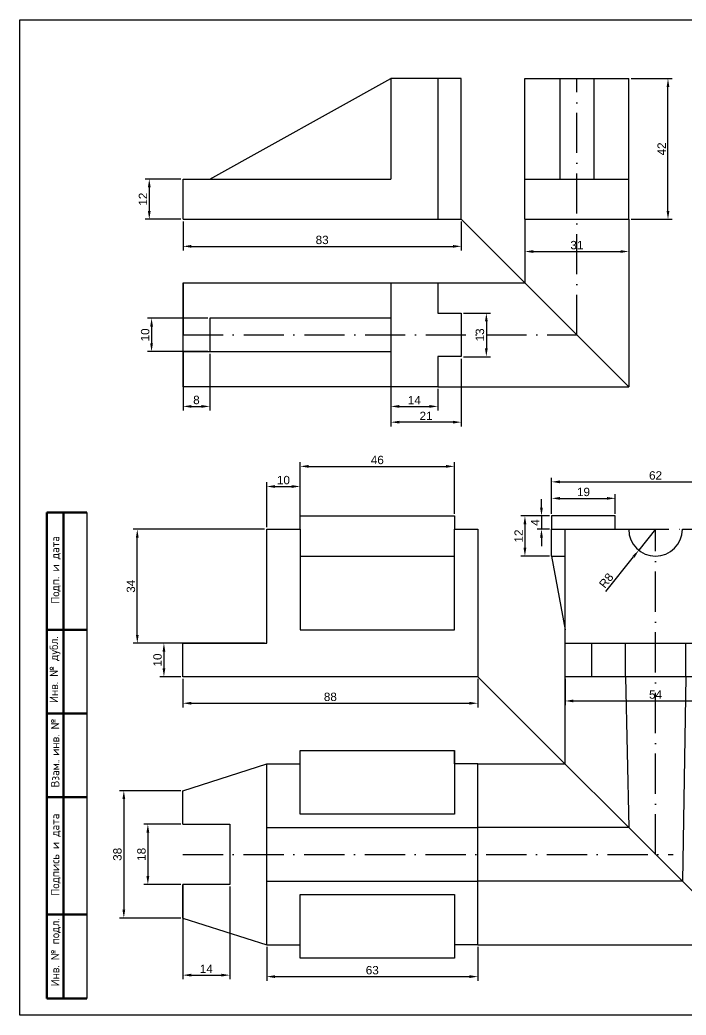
# Model space of a CAD drawing. Header units: millimetres. Extents: x 1330 to 1750, y 1263 to 1560.
# Drawn here: x 1330.2 to 1528.9, y 1263.3 to 1560.3 of the extents above; entities that cross this region are included whole.
import ezdxf
from ezdxf.enums import TextEntityAlignment as Align

# ---------------------------------------------------------------- set-up
doc = ezdxf.new("R2010")
doc.units = ezdxf.units.MM
doc.linetypes.add('ACAD_ISO10W100', pattern=[18, 12, -3, 0, -3])
for name, color, linetype in [('45', 230, 'Continuous'), ('ось', 50, 'Continuous'), ('проекционные', 80, 'Continuous'), ('размеры', 140, 'Continuous')]:
    doc.layers.add(name, color=color, linetype=linetype)
doc.layers.add('контур', color=7, linetype='Continuous', lineweight=30)
doc.styles.add('GOST-2.304_Type-B', font='GOST Common.ttf')
doc.styles.get("Standard").update_dxf_attribs({"font": 'arial.ttf'})
doc.dimstyles.new('ISO-25', dxfattribs={"dimtxt": 2.5, "dimasz": 2.5, "dimexe": 1.25, "dimexo": 0.625, "dimtad": 1, "dimtxsty": 'Standard', "dimcen": 2.5, "dimadec": 0, "dimazin": 0, "dimtfac": 1, "dimtmove": 0, "dimatfit": 3, "dimfxl": 1, "dimarcsym": 0})

# ---------------------------------------------------------------- blocks, each defined once
blk = doc.blocks.new('ACAD_SPDS_TB_18')
at = {"linetype": 'Continuous', "lineweight": 60}
for p, q in [((-12, 145), (0, 145)), ((-12, 145), (-12, 0)), ((-7, 145), (-7, 0)), ((-12, 110), (0, 110)), ((-12, 85), (0, 85)), ((-12, 60), (0, 60)), ((-12, 25), (0, 25)), ((-12, 0), (0, 0))]:
    blk.add_line(p, q, dxfattribs=at)
at = {"linetype": 'Continuous', "lineweight": 30}
blk.add_line((0, 145), (0, 0), dxfattribs=at)
at = {"style": 'GOST-2.304_Type-B'}
for s, p in [('Подп. и дата', (-8.25, 117.77)), ('Инв. № дубл.', (-8.62, 88.14)), ('Взам. инв. №', (-8.25, 62.96)), ('. ', (-8.25, 70.58)), ('Подпись и дата', (-8.25, 30.64)), ('Инв. № подл.', (-8.25, 3.57))]:
    blk.add_text(s, height=2.5, rotation=90, dxfattribs=at).set_placement(p)
for tag, p in [('ПОДП_ДАТА_2', (-3.5, 127.5)), ('ИНВ_Н_ДУБЛ', (-3.65, 97.5)), ('ВЗАМ_ИНВ_Н', (-3.5, 71.94)), ('ПОДП_ДАТА_1', (-3.5, 42.5)), ('ИНВ_НОМ_ПОДЛ', (-3.5, 12.5))]:
    blk.add_attdef(tag, text='', height=2.5, rotation=90, dxfattribs=at).set_placement(p, align=Align.MIDDLE_CENTER)
at = {"style": 'GOST-2.304_Type-B', "flags": 1}
blk.add_attdef('ИДЕНТИФИКАТОР_НАДПИСИ', (-12.12, -11.58), '', height=2.5, dxfattribs=at)
blk = doc.blocks.new('*D21')
at = {"layer": 'Defpoints', "color": 0, "transparency": 16777216}
for p in [(1378.84, 1512.75), (1368.77, 1500.75), (1378.84, 1500.75)]:
    blk.add_point(p, dxfattribs=at)
at = {"layer": 'размеры', "color": 0, "lineweight": -2, "transparency": 16777216}
for p, q in [((1378.22, 1512.75), (1367.52, 1512.75)), ((1368.77, 1510.25), (1368.77, 1503.25)), ((1378.22, 1500.75), (1367.52, 1500.75))]:
    blk.add_line(p, q, dxfattribs=at)
at = {"layer": 'размеры', "color": 0, "transparency": 16777216}
for points in [[(1368.35, 1510.25), (1369.19, 1510.25), (1368.77, 1512.75)], [(1368.35, 1503.25), (1369.19, 1503.25), (1368.77, 1500.75)]]:
    blk.add_solid(points, dxfattribs=at)
at = {"layer": 'размеры', "color": 0, "transparency": 16777216, "insert": (1366.89, 1506.75), "char_height": 2.5, "attachment_point": 5, "rotation": 90}
blk.add_mtext('12', dxfattribs=at)
blk = doc.blocks.new('*D22')
at = {"layer": 'Defpoints', "color": 0, "transparency": 16777216}
for p in [(1378.84, 1500.75), (1461.84, 1500.75), (1461.84, 1492.68)]:
    blk.add_point(p, dxfattribs=at)
at = {"layer": 'размеры', "color": 0, "lineweight": -2, "transparency": 16777216}
for p, q in [((1378.84, 1500.13), (1378.84, 1491.43)), ((1461.84, 1500.13), (1461.84, 1491.43)), ((1381.34, 1492.68), (1459.34, 1492.68))]:
    blk.add_line(p, q, dxfattribs=at)
at = {"layer": 'размеры', "color": 0, "transparency": 16777216}
for points in [[(1381.34, 1493.09), (1381.34, 1492.26), (1378.84, 1492.68)], [(1459.34, 1493.09), (1459.34, 1492.26), (1461.84, 1492.68)]]:
    blk.add_solid(points, dxfattribs=at)
at = {"layer": 'размеры', "color": 0, "transparency": 16777216, "insert": (1420.34, 1494.58), "char_height": 2.5, "attachment_point": 5}
blk.add_mtext('83', dxfattribs=at)
blk = doc.blocks.new('*D23')
at = {"layer": 'Defpoints', "color": 0, "transparency": 16777216}
for p in [(1386.84, 1471.25), (1369.46, 1461.25), (1386.84, 1461.25)]:
    blk.add_point(p, dxfattribs=at)
at = {"layer": 'размеры', "color": 0, "lineweight": -2, "transparency": 16777216}
for p, q in [((1386.22, 1471.25), (1368.21, 1471.25)), ((1369.46, 1468.75), (1369.46, 1463.75)), ((1386.22, 1461.25), (1368.21, 1461.25))]:
    blk.add_line(p, q, dxfattribs=at)
at = {"layer": 'размеры', "color": 0, "transparency": 16777216}
for points in [[(1369.04, 1468.75), (1369.87, 1468.75), (1369.46, 1471.25)], [(1369.04, 1463.75), (1369.87, 1463.75), (1369.46, 1461.25)]]:
    blk.add_solid(points, dxfattribs=at)
at = {"layer": 'размеры', "color": 0, "transparency": 16777216, "insert": (1367.55, 1466.25), "char_height": 2.5, "attachment_point": 5, "rotation": 90}
blk.add_mtext('10', dxfattribs=at)
blk = doc.blocks.new('*D24')
at = {"layer": 'Defpoints', "color": 0, "transparency": 16777216}
for p in [(1378.84, 1461.25), (1386.84, 1461.25), (1386.84, 1444.91)]:
    blk.add_point(p, dxfattribs=at)
at = {"layer": 'размеры', "color": 0, "lineweight": -2, "transparency": 16777216}
for p, q in [((1378.84, 1460.63), (1378.84, 1443.66)), ((1386.84, 1460.63), (1386.84, 1443.66)), ((1381.34, 1444.91), (1384.34, 1444.91))]:
    blk.add_line(p, q, dxfattribs=at)
at = {"layer": 'размеры', "color": 0, "transparency": 16777216}
for points in [[(1381.34, 1445.32), (1381.34, 1444.49), (1378.84, 1444.91)], [(1384.34, 1445.32), (1384.34, 1444.49), (1386.84, 1444.91)]]:
    blk.add_solid(points, dxfattribs=at)
at = {"layer": 'размеры', "color": 0, "transparency": 16777216, "insert": (1382.84, 1446.81), "char_height": 2.5, "attachment_point": 5}
blk.add_mtext('8', dxfattribs=at)
blk = doc.blocks.new('*D25')
at = {"layer": 'Defpoints', "color": 0, "transparency": 16777216}
for p in [(1440.84, 1450.75), (1454.84, 1450.75), (1454.84, 1444.9)]:
    blk.add_point(p, dxfattribs=at)
at = {"layer": 'размеры', "color": 0, "lineweight": -2, "transparency": 16777216}
for p, q in [((1440.84, 1450.13), (1440.84, 1443.65)), ((1454.84, 1450.13), (1454.84, 1443.65)), ((1443.34, 1444.9), (1452.34, 1444.9))]:
    blk.add_line(p, q, dxfattribs=at)
at = {"layer": 'размеры', "color": 0, "transparency": 16777216}
for points in [[(1443.34, 1445.32), (1443.34, 1444.48), (1440.84, 1444.9)], [(1452.34, 1445.32), (1452.34, 1444.48), (1454.84, 1444.9)]]:
    blk.add_solid(points, dxfattribs=at)
at = {"layer": 'размеры', "color": 0, "transparency": 16777216, "insert": (1447.84, 1446.78), "char_height": 2.5, "attachment_point": 5}
blk.add_mtext('14', dxfattribs=at)
blk = doc.blocks.new('*D26')
at = {"layer": 'Defpoints', "color": 0, "transparency": 16777216}
for p in [(1440.84, 1461.25), (1461.84, 1459.75), (1440.84, 1440.2)]:
    blk.add_point(p, dxfattribs=at)
at = {"layer": 'размеры', "color": 0, "lineweight": -2, "transparency": 16777216}
for p, q in [((1440.84, 1460.63), (1440.84, 1438.95)), ((1461.84, 1459.13), (1461.84, 1438.95)), ((1459.34, 1440.2), (1443.34, 1440.2))]:
    blk.add_line(p, q, dxfattribs=at)
at = {"layer": 'размеры', "color": 0, "transparency": 16777216}
for points in [[(1443.34, 1440.62), (1443.34, 1439.79), (1440.84, 1440.2)], [(1459.34, 1440.62), (1459.34, 1439.79), (1461.84, 1440.2)]]:
    blk.add_solid(points, dxfattribs=at)
at = {"layer": 'размеры', "color": 0, "transparency": 16777216, "insert": (1451.34, 1442.08), "char_height": 2.5, "attachment_point": 5}
blk.add_mtext('21', dxfattribs=at)
blk = doc.blocks.new('*D27')
at = {"layer": 'Defpoints', "color": 0, "transparency": 16777216}
for p in [(1461.84, 1472.75), (1461.84, 1459.75), (1469.32, 1459.75)]:
    blk.add_point(p, dxfattribs=at)
at = {"layer": 'размеры', "color": 0, "lineweight": -2, "transparency": 16777216}
for p, q in [((1462.47, 1472.75), (1470.57, 1472.75)), ((1469.32, 1470.25), (1469.32, 1462.25)), ((1462.47, 1459.75), (1470.57, 1459.75))]:
    blk.add_line(p, q, dxfattribs=at)
at = {"layer": 'размеры', "color": 0, "transparency": 16777216}
for points in [[(1468.9, 1470.25), (1469.73, 1470.25), (1469.32, 1472.75)], [(1468.9, 1462.25), (1469.73, 1462.25), (1469.32, 1459.75)]]:
    blk.add_solid(points, dxfattribs=at)
at = {"layer": 'размеры', "color": 0, "transparency": 16777216, "insert": (1467.41, 1466.25), "char_height": 2.5, "attachment_point": 5, "rotation": 90}
blk.add_mtext('13', dxfattribs=at)
blk = doc.blocks.new('*D28')
at = {"layer": 'Defpoints', "color": 0, "transparency": 16777216}
for p in [(1511.84, 1542.75), (1523.5, 1542.75), (1511.84, 1500.75)]:
    blk.add_point(p, dxfattribs=at)
at = {"layer": 'размеры', "color": 0, "lineweight": -2, "transparency": 16777216}
for p, q in [((1512.47, 1542.75), (1524.75, 1542.75)), ((1523.5, 1503.25), (1523.5, 1540.25)), ((1512.47, 1500.75), (1524.75, 1500.75))]:
    blk.add_line(p, q, dxfattribs=at)
at = {"layer": 'размеры', "color": 0, "transparency": 16777216}
for points in [[(1523.09, 1540.25), (1523.92, 1540.25), (1523.5, 1542.75)], [(1523.09, 1503.25), (1523.92, 1503.25), (1523.5, 1500.75)]]:
    blk.add_solid(points, dxfattribs=at)
at = {"layer": 'размеры', "color": 0, "transparency": 16777216, "insert": (1521.62, 1521.75), "char_height": 2.5, "attachment_point": 5, "rotation": 90}
blk.add_mtext('42', dxfattribs=at)
blk = doc.blocks.new('*D29')
at = {"layer": 'Defpoints', "color": 0, "transparency": 16777216}
for p in [(1480.84, 1500.75), (1511.84, 1500.75), (1511.84, 1491.13)]:
    blk.add_point(p, dxfattribs=at)
at = {"layer": 'размеры', "color": 0, "lineweight": -2, "transparency": 16777216}
for p, q in [((1480.84, 1500.13), (1480.84, 1489.88)), ((1511.84, 1500.13), (1511.84, 1489.88)), ((1483.34, 1491.13), (1509.34, 1491.13))]:
    blk.add_line(p, q, dxfattribs=at)
at = {"layer": 'размеры', "color": 0, "transparency": 16777216}
for points in [[(1483.34, 1491.55), (1483.34, 1490.71), (1480.84, 1491.13)], [(1509.34, 1491.55), (1509.34, 1490.71), (1511.84, 1491.13)]]:
    blk.add_solid(points, dxfattribs=at)
at = {"layer": 'размеры', "color": 0, "transparency": 16777216, "insert": (1496.34, 1493.03), "char_height": 2.5, "attachment_point": 5}
blk.add_mtext('31', dxfattribs=at)
blk = doc.blocks.new('*D39')
at = {"layer": 'Defpoints', "color": 0, "transparency": 16777216}
for p in [(1378.79, 1374.23), (1373.14, 1364.23), (1378.79, 1364.23)]:
    blk.add_point(p, dxfattribs=at)
at = {"layer": 'размеры', "color": 0, "lineweight": -2, "transparency": 16777216}
for p, q in [((1378.16, 1374.23), (1371.89, 1374.23)), ((1373.14, 1371.73), (1373.14, 1366.73)), ((1378.16, 1364.23), (1371.89, 1364.23))]:
    blk.add_line(p, q, dxfattribs=at)
at = {"layer": 'размеры', "color": 0, "transparency": 16777216}
for points in [[(1372.73, 1371.73), (1373.56, 1371.73), (1373.14, 1374.23)], [(1372.73, 1366.73), (1373.56, 1366.73), (1373.14, 1364.23)]]:
    blk.add_solid(points, dxfattribs=at)
at = {"layer": 'размеры', "color": 0, "transparency": 16777216, "insert": (1371.24, 1369.23), "char_height": 2.5, "attachment_point": 5, "rotation": 90}
blk.add_mtext('10', dxfattribs=at)
blk = doc.blocks.new('*D40')
at = {"layer": 'Defpoints', "color": 0, "transparency": 16777216}
for p in [(1365.2, 1408.23), (1403.79, 1408.23), (1403.79, 1374.23)]:
    blk.add_point(p, dxfattribs=at)
at = {"layer": 'размеры', "color": 0, "lineweight": -2, "transparency": 16777216}
for p, q in [((1403.16, 1408.23), (1363.95, 1408.23)), ((1365.2, 1376.73), (1365.2, 1405.73)), ((1403.16, 1374.23), (1363.95, 1374.23))]:
    blk.add_line(p, q, dxfattribs=at)
at = {"layer": 'размеры', "color": 0, "transparency": 16777216}
for points in [[(1364.78, 1405.73), (1365.61, 1405.73), (1365.2, 1408.23)], [(1364.78, 1376.73), (1365.61, 1376.73), (1365.2, 1374.23)]]:
    blk.add_solid(points, dxfattribs=at)
at = {"layer": 'размеры', "color": 0, "transparency": 16777216, "insert": (1363.3, 1391.23), "char_height": 2.5, "attachment_point": 5, "rotation": 90}
blk.add_mtext('34', dxfattribs=at)
blk = doc.blocks.new('*D41')
at = {"layer": 'Defpoints', "color": 0, "transparency": 16777216}
for p in [(1413.79, 1421.01), (1403.79, 1408.23), (1413.79, 1408.23)]:
    blk.add_point(p, dxfattribs=at)
at = {"layer": 'размеры', "color": 0, "lineweight": -2, "transparency": 16777216}
for p, q in [((1403.79, 1408.86), (1403.79, 1422.26)), ((1406.29, 1421.01), (1411.29, 1421.01)), ((1413.79, 1408.86), (1413.79, 1422.26))]:
    blk.add_line(p, q, dxfattribs=at)
at = {"layer": 'размеры', "color": 0, "transparency": 16777216}
for points in [[(1406.29, 1421.42), (1406.29, 1420.59), (1403.79, 1421.01)], [(1411.29, 1421.42), (1411.29, 1420.59), (1413.79, 1421.01)]]:
    blk.add_solid(points, dxfattribs=at)
at = {"layer": 'размеры', "color": 0, "transparency": 16777216, "insert": (1408.79, 1422.91), "char_height": 2.5, "attachment_point": 5}
blk.add_mtext('10', dxfattribs=at)
blk = doc.blocks.new('*D42')
at = {"layer": 'Defpoints', "color": 0, "transparency": 16777216}
for p in [(1459.79, 1427.01), (1413.79, 1412.23), (1459.79, 1412.23)]:
    blk.add_point(p, dxfattribs=at)
at = {"layer": 'размеры', "color": 0, "lineweight": -2, "transparency": 16777216}
for p, q in [((1413.79, 1412.86), (1413.79, 1428.26)), ((1416.29, 1427.01), (1457.29, 1427.01)), ((1459.79, 1412.86), (1459.79, 1428.26))]:
    blk.add_line(p, q, dxfattribs=at)
at = {"layer": 'размеры', "color": 0, "transparency": 16777216}
for points in [[(1416.29, 1427.43), (1416.29, 1426.59), (1413.79, 1427.01)], [(1457.29, 1427.43), (1457.29, 1426.59), (1459.79, 1427.01)]]:
    blk.add_solid(points, dxfattribs=at)
at = {"layer": 'размеры', "color": 0, "transparency": 16777216, "insert": (1436.79, 1428.91), "char_height": 2.5, "attachment_point": 5}
blk.add_mtext('46', dxfattribs=at)
blk = doc.blocks.new('*D43')
at = {"layer": 'Defpoints', "color": 0, "transparency": 16777216}
for p in [(1378.79, 1364.23), (1466.79, 1364.23), (1466.79, 1356.32)]:
    blk.add_point(p, dxfattribs=at)
at = {"layer": 'размеры', "color": 0, "lineweight": -2, "transparency": 16777216}
for p, q in [((1378.79, 1363.61), (1378.79, 1355.07)), ((1466.79, 1363.61), (1466.79, 1355.07)), ((1381.29, 1356.32), (1464.29, 1356.32))]:
    blk.add_line(p, q, dxfattribs=at)
at = {"layer": 'размеры', "color": 0, "transparency": 16777216}
for points in [[(1381.29, 1356.74), (1381.29, 1355.9), (1378.79, 1356.32)], [(1464.29, 1356.74), (1464.29, 1355.9), (1466.79, 1356.32)]]:
    blk.add_solid(points, dxfattribs=at)
at = {"layer": 'размеры', "color": 0, "transparency": 16777216, "insert": (1422.79, 1358.22), "char_height": 2.5, "attachment_point": 5}
blk.add_mtext('88', dxfattribs=at)
blk = doc.blocks.new('*D44')
at = {"layer": 'Defpoints', "color": 0, "transparency": 16777216}
for p in [(1507.79, 1417.47), (1488.79, 1412.23), (1507.79, 1412.23)]:
    blk.add_point(p, dxfattribs=at)
at = {"layer": 'размеры', "color": 0, "lineweight": -2, "transparency": 16777216}
for p, q in [((1488.79, 1412.86), (1488.79, 1418.72)), ((1491.29, 1417.47), (1505.29, 1417.47)), ((1507.79, 1412.86), (1507.79, 1418.72))]:
    blk.add_line(p, q, dxfattribs=at)
at = {"layer": 'размеры', "color": 0, "transparency": 16777216}
for points in [[(1491.29, 1417.88), (1491.29, 1417.05), (1488.79, 1417.47)], [(1505.29, 1417.88), (1505.29, 1417.05), (1507.79, 1417.47)]]:
    blk.add_solid(points, dxfattribs=at)
at = {"layer": 'размеры', "color": 0, "transparency": 16777216, "insert": (1498.29, 1419.37), "char_height": 2.5, "attachment_point": 5}
blk.add_mtext('19', dxfattribs=at)
blk = doc.blocks.new('*D51')
at = {"layer": 'Defpoints', "color": 0, "transparency": 16777216}
for p in [(1488.79, 1412.23), (1480.83, 1400.23), (1488.79, 1400.23)]:
    blk.add_point(p, dxfattribs=at)
at = {"layer": 'размеры', "color": 0, "lineweight": -2, "transparency": 16777216}
for p, q in [((1488.16, 1412.23), (1479.58, 1412.23)), ((1480.83, 1409.73), (1480.83, 1402.73)), ((1488.16, 1400.23), (1479.58, 1400.23))]:
    blk.add_line(p, q, dxfattribs=at)
at = {"layer": 'размеры', "color": 0, "transparency": 16777216}
for points in [[(1480.41, 1409.73), (1481.25, 1409.73), (1480.83, 1412.23)], [(1480.41, 1402.73), (1481.25, 1402.73), (1480.83, 1400.23)]]:
    blk.add_solid(points, dxfattribs=at)
at = {"layer": 'размеры', "color": 0, "transparency": 16777216, "insert": (1478.95, 1406.23), "char_height": 2.5, "attachment_point": 5, "rotation": 90}
blk.add_mtext('12', dxfattribs=at)
blk = doc.blocks.new('*D52')
at = {"layer": 'Defpoints', "color": 0, "transparency": 16777216}
for p in [(1550.79, 1422.39), (1488.79, 1412.23), (1550.79, 1412.23)]:
    blk.add_point(p, dxfattribs=at)
at = {"layer": 'контур', "color": 0, "lineweight": -2}
for p, q in [((1488.79, 1412.86), (1488.79, 1423.64)), ((1550.79, 1412.86), (1550.79, 1423.64)), ((1491.29, 1422.39), (1548.29, 1422.39))]:
    blk.add_line(p, q, dxfattribs=at)
at = {"layer": 'контур', "color": 0}
for points in [[(1491.29, 1422.81), (1491.29, 1421.97), (1488.79, 1422.39)], [(1548.29, 1422.81), (1548.29, 1421.97), (1550.79, 1422.39)]]:
    blk.add_solid(points, dxfattribs=at)
at = {"layer": 'контур', "color": 0, "insert": (1519.79, 1424.29), "char_height": 2.5, "attachment_point": 5}
blk.add_mtext('62', dxfattribs=at)
blk = doc.blocks.new('*D53')
at = {"layer": 'Defpoints', "color": 0, "transparency": 16777216}
for p in [(1488.79, 1412.23), (1485.76, 1408.23), (1488.79, 1408.23)]:
    blk.add_point(p, dxfattribs=at)
at = {"layer": 'размеры', "color": 0, "lineweight": -2, "transparency": 16777216}
for p, q in [((1485.76, 1414.73), (1485.76, 1417.23)), ((1488.16, 1412.23), (1484.51, 1412.23)), ((1485.76, 1412.23), (1485.76, 1408.23)), ((1488.16, 1408.23), (1484.51, 1408.23)), ((1485.76, 1405.73), (1485.76, 1403.23))]:
    blk.add_line(p, q, dxfattribs=at)
at = {"layer": 'размеры', "color": 0, "transparency": 16777216}
for points in [[(1485.34, 1414.73), (1486.18, 1414.73), (1485.76, 1412.23)], [(1485.34, 1405.73), (1486.18, 1405.73), (1485.76, 1408.23)]]:
    blk.add_solid(points, dxfattribs=at)
at = {"layer": 'размеры', "color": 0, "transparency": 16777216, "insert": (1483.89, 1410.23), "char_height": 2.5, "attachment_point": 5, "rotation": 90}
blk.add_mtext('4', dxfattribs=at)
blk = doc.blocks.new('*D54')
at = {"layer": 'Defpoints', "color": 0, "transparency": 16777216}
for p in [(1492.79, 1364.23), (1546.79, 1364.23), (1546.79, 1357)]:
    blk.add_point(p, dxfattribs=at)
at = {"layer": 'размеры', "color": 0, "lineweight": -2, "transparency": 16777216}
for p, q in [((1492.79, 1363.61), (1492.79, 1355.75)), ((1546.79, 1363.61), (1546.79, 1355.75)), ((1495.29, 1357), (1544.29, 1357))]:
    blk.add_line(p, q, dxfattribs=at)
at = {"layer": 'размеры', "color": 0, "transparency": 16777216}
for points in [[(1495.29, 1357.42), (1495.29, 1356.59), (1492.79, 1357)], [(1544.29, 1357.42), (1544.29, 1356.59), (1546.79, 1357)]]:
    blk.add_solid(points, dxfattribs=at)
at = {"layer": 'размеры', "color": 0, "transparency": 16777216, "insert": (1519.79, 1358.9), "char_height": 2.5, "attachment_point": 5}
blk.add_mtext('54', dxfattribs=at)
blk = doc.blocks.new('*D55')
at = {"layer": 'Defpoints', "color": 0, "transparency": 16777216}
for p in [(1519.79, 1408.23), (1514.79, 1401.99)]:
    blk.add_point(p, dxfattribs=at)
at = {"layer": 'размеры', "color": 0, "lineweight": -2, "transparency": 16777216}
for p, q in [((1519.79, 1408.23), (1514.79, 1401.99)), ((1504.92, 1389.69), (1513.22, 1400.04))]:
    blk.add_line(p, q, dxfattribs=at)
at = {"layer": 'размеры', "color": 0, "transparency": 16777216}
blk.add_solid([(1512.9, 1400.3), (1513.55, 1399.78), (1514.79, 1401.99)], dxfattribs=at)
at = {"layer": 'размеры', "color": 0, "transparency": 16777216, "insert": (1505.09, 1392.94), "char_height": 2.5, "attachment_point": 5, "rotation": 51.2874}
blk.add_mtext('R8', dxfattribs=at)
blk = doc.blocks.new('*D56')
at = {"layer": 'Defpoints', "color": 0, "transparency": 16777216}
for p in [(1378.79, 1320.23), (1368.35, 1302.23), (1378.79, 1302.23)]:
    blk.add_point(p, dxfattribs=at)
at = {"layer": 'размеры', "color": 0, "lineweight": -2, "transparency": 16777216}
for p, q in [((1378.16, 1320.23), (1367.1, 1320.23)), ((1368.35, 1317.73), (1368.35, 1304.73)), ((1378.16, 1302.23), (1367.1, 1302.23))]:
    blk.add_line(p, q, dxfattribs=at)
at = {"layer": 'размеры', "color": 0, "transparency": 16777216}
for points in [[(1367.94, 1317.73), (1368.77, 1317.73), (1368.35, 1320.23)], [(1367.94, 1304.73), (1368.77, 1304.73), (1368.35, 1302.23)]]:
    blk.add_solid(points, dxfattribs=at)
at = {"layer": 'размеры', "color": 0, "transparency": 16777216, "insert": (1366.45, 1311.23), "char_height": 2.5, "attachment_point": 5, "rotation": 90}
blk.add_mtext('18', dxfattribs=at)
blk = doc.blocks.new('*D57')
at = {"layer": 'Defpoints', "color": 0, "transparency": 16777216}
for p in [(1378.79, 1330.23), (1361.18, 1292.23), (1378.79, 1292.23)]:
    blk.add_point(p, dxfattribs=at)
at = {"layer": 'размеры', "color": 0, "lineweight": -2, "transparency": 16777216}
for p, q in [((1378.16, 1330.23), (1359.93, 1330.23)), ((1361.18, 1327.73), (1361.18, 1294.73)), ((1378.16, 1292.23), (1359.93, 1292.23))]:
    blk.add_line(p, q, dxfattribs=at)
at = {"layer": 'размеры', "color": 0, "transparency": 16777216}
for points in [[(1360.76, 1327.73), (1361.6, 1327.73), (1361.18, 1330.23)], [(1360.76, 1294.73), (1361.6, 1294.73), (1361.18, 1292.23)]]:
    blk.add_solid(points, dxfattribs=at)
at = {"layer": 'размеры', "color": 0, "transparency": 16777216, "insert": (1359.28, 1311.23), "char_height": 2.5, "attachment_point": 5, "rotation": 90}
blk.add_mtext('38', dxfattribs=at)
blk = doc.blocks.new('*D58')
at = {"layer": 'Defpoints', "color": 0, "transparency": 16777216}
for p in [(1403.79, 1284.23), (1466.79, 1284.23), (1466.79, 1274.74)]:
    blk.add_point(p, dxfattribs=at)
at = {"layer": 'размеры', "color": 0, "lineweight": -2, "transparency": 16777216}
for p, q in [((1403.79, 1283.61), (1403.79, 1273.49)), ((1466.79, 1283.61), (1466.79, 1273.49)), ((1406.29, 1274.74), (1464.29, 1274.74))]:
    blk.add_line(p, q, dxfattribs=at)
at = {"layer": 'размеры', "color": 0, "transparency": 16777216}
for points in [[(1406.29, 1275.16), (1406.29, 1274.32), (1403.79, 1274.74)], [(1464.29, 1275.16), (1464.29, 1274.32), (1466.79, 1274.74)]]:
    blk.add_solid(points, dxfattribs=at)
at = {"layer": 'размеры', "color": 0, "transparency": 16777216, "insert": (1435.29, 1276.64), "char_height": 2.5, "attachment_point": 5}
blk.add_mtext('63', dxfattribs=at)
blk = doc.blocks.new('*D59')
at = {"layer": 'Defpoints', "color": 0, "transparency": 16777216}
for p in [(1378.79, 1302.23), (1392.79, 1302.23), (1392.79, 1275.18)]:
    blk.add_point(p, dxfattribs=at)
at = {"layer": 'размеры', "color": 0, "lineweight": -2, "transparency": 16777216}
for p, q in [((1378.79, 1301.61), (1378.79, 1273.93)), ((1392.79, 1301.61), (1392.79, 1273.93)), ((1381.29, 1275.18), (1390.29, 1275.18))]:
    blk.add_line(p, q, dxfattribs=at)
at = {"layer": 'размеры', "color": 0, "transparency": 16777216}
for points in [[(1381.29, 1275.6), (1381.29, 1274.76), (1378.79, 1275.18)], [(1390.29, 1275.6), (1390.29, 1274.76), (1392.79, 1275.18)]]:
    blk.add_solid(points, dxfattribs=at)
at = {"layer": 'размеры', "color": 0, "transparency": 16777216, "insert": (1385.79, 1277.06), "char_height": 2.5, "attachment_point": 5}
blk.add_mtext('14', dxfattribs=at)

msp = doc.modelspace()

# ---------------------------------------------------------------- linework, layer by layer
for p, q in [((1480.841, 1500.755), (1480.841, 1481.755)), ((1413.789, 1408.231), (1413.789, 1412.231)), ((1459.789, 1412.231), (1459.789, 1408.231)), ((1378.789, 1374.231), (1403.789, 1374.231)), ((1459.789, 1338.231), (1459.789, 1342.231)), ((1392.789, 1320.231), (1392.789, 1311.231)), ((1436.292, 1319.231), (1459.789, 1319.231)), ((1511.789, 1319.231), (1466.789, 1319.231)), ((1378.789, 1302.231), (1378.789, 1292.231)), ((1413.789, 1303.231), (1459.789, 1303.231)), ((1413.789, 1280.231), (1413.789, 1284.231)), ((1459.789, 1284.231), (1459.789, 1280.231))]:
    msp.add_line(p, q)
msp.add_lwpolyline([(1330.183, 1263.254), (1330.183, 1560.254), (1750.183, 1560.254), (1750.183, 1263.254), (1330.183, 1263.254)])
at = {"layer": '45'}
for p, q in [((1461.841, 1500.755), (1511.841, 1450.755)), ((1466.789, 1364.231), (1546.789, 1284.231))]:
    msp.add_line(p, q, dxfattribs=at)
at = {"layer": 'контур'}
for p, q in [((1386.841, 1512.755), (1440.841, 1542.755)), ((1454.841, 1542.755), (1440.841, 1542.755)), ((1440.841, 1542.755), (1440.841, 1512.755)), ((1461.841, 1542.755), (1454.841, 1542.755)), ((1454.841, 1542.755), (1454.841, 1500.755)), ((1461.841, 1500.755), (1461.841, 1542.755)), ((1480.841, 1500.755), (1480.841, 1542.755)), ((1480.841, 1542.755), (1511.841, 1542.755)), ((1491.341, 1512.755), (1491.341, 1542.755)), ((1491.341, 1542.755), (1501.341, 1542.755)), ((1501.341, 1542.755), (1501.341, 1512.755)), ((1511.841, 1500.755), (1511.841, 1542.755)), ((1378.841, 1500.755), (1378.841, 1512.755)), ((1378.841, 1512.755), (1440.841, 1512.755)), ((1480.841, 1512.755), (1511.841, 1512.755)), ((1378.841, 1500.755), (1461.841, 1500.755)), ((1480.841, 1500.755), (1511.841, 1500.755)), ((1378.841, 1450.755), (1378.841, 1481.755)), ((1378.841, 1481.755), (1454.841, 1481.755)), ((1378.841, 1481.755), (1378.841, 1466.255)), ((1440.841, 1481.755), (1440.841, 1450.755)), ((1454.841, 1481.755), (1454.841, 1472.755)), ((1440.841, 1471.255), (1386.841, 1471.255)), ((1386.841, 1471.255), (1386.841, 1461.255)), ((1454.841, 1472.755), (1461.841, 1472.755)), ((1461.841, 1472.755), (1461.841, 1459.755)), ((1378.841, 1461.255), (1386.841, 1461.255)), ((1378.841, 1461.255), (1378.841, 1450.755)), ((1386.841, 1461.255), (1440.841, 1461.255)), ((1440.841, 1461.255), (1440.841, 1450.755)), ((1461.841, 1459.755), (1454.841, 1459.755)), ((1454.841, 1459.755), (1454.841, 1450.755)), ((1454.841, 1450.755), (1378.841, 1450.755)), ((1413.789, 1412.231), (1459.789, 1412.231)), ((1507.789, 1412.231), (1488.789, 1412.231)), ((1488.789, 1412.231), (1488.789, 1408.231)), ((1507.789, 1408.231), (1507.789, 1412.231)), ((1403.789, 1374.231), (1403.789, 1408.231)), ((1403.789, 1408.231), (1413.789, 1408.231)), ((1413.789, 1408.231), (1413.789, 1378.231)), ((1459.789, 1378.231), (1459.789, 1408.231)), ((1459.789, 1408.231), (1466.789, 1408.231)), ((1466.789, 1408.231), (1466.789, 1364.231)), ((1488.789, 1408.231), (1507.789, 1408.231)), ((1488.789, 1400.231), (1488.789, 1408.231)), ((1492.789, 1364.231), (1492.789, 1408.231)), ((1507.789, 1408.231), (1511.789, 1408.231)), ((1527.789, 1408.231), (1531.789, 1408.231)), ((1413.789, 1400.231), (1459.789, 1400.231)), ((1488.789, 1400.231), (1492.789, 1378.231)), ((1488.789, 1400.231), (1492.789, 1400.231)), ((1413.789, 1378.231), (1459.789, 1378.231)), ((1378.789, 1364.231), (1378.789, 1374.231)), ((1378.789, 1374.231), (1403.789, 1374.231)), ((1492.789, 1374.231), (1546.789, 1374.231)), ((1500.789, 1364.231), (1500.789, 1374.231)), ((1510.789, 1364.231), (1510.789, 1374.231)), ((1528.789, 1364.231), (1528.789, 1374.231)), ((1466.789, 1364.231), (1378.789, 1364.231)), ((1546.789, 1364.231), (1492.789, 1364.231)), ((1413.789, 1338.231), (1413.789, 1342.231)), ((1413.789, 1342.231), (1459.789, 1342.231)), ((1459.789, 1342.231), (1459.789, 1323.231)), ((1378.789, 1330.231), (1403.789, 1338.231)), ((1403.789, 1284.231), (1403.789, 1338.231)), ((1403.789, 1338.231), (1413.789, 1338.231)), ((1413.789, 1323.231), (1413.789, 1338.231)), ((1466.789, 1338.231), (1459.789, 1338.231)), ((1466.789, 1284.231), (1466.789, 1338.231)), ((1378.789, 1320.231), (1378.789, 1330.231)), ((1459.789, 1323.231), (1413.789, 1323.231)), ((1378.789, 1320.231), (1392.789, 1320.231)), ((1392.789, 1320.231), (1392.789, 1302.231)), ((1392.789, 1320.231), (1392.789, 1311.231)), ((1403.789, 1319.231), (1466.789, 1319.231)), ((1392.789, 1302.231), (1378.789, 1302.231)), ((1378.789, 1292.231), (1378.789, 1302.231)), ((1403.789, 1303.231), (1466.789, 1303.231)), ((1413.789, 1280.231), (1413.789, 1299.231)), ((1413.789, 1299.231), (1459.789, 1299.231)), ((1459.789, 1299.231), (1459.789, 1284.231)), ((1378.789, 1292.231), (1403.789, 1284.231)), ((1403.789, 1284.231), (1413.789, 1284.231)), ((1466.789, 1284.231), (1459.789, 1284.231)), ((1459.789, 1280.231), (1413.789, 1280.231))]:
    msp.add_line(p, q, dxfattribs=at)
msp.add_arc((1519.789, 1408.231), 8, 180, 0, dxfattribs=at)
at = {"layer": 'ось', "linetype": 'ACAD_ISO10W100'}
for p, q in [((1496.341, 1466.255), (1496.341, 1542.755)), ((1378.841, 1466.255), (1496.341, 1466.255)), ((1511.789, 1408.231), (1527.789, 1408.231)), ((1519.789, 1311.231), (1519.789, 1408.231)), ((1378.771, 1311.231), (1525.007, 1311.231))]:
    msp.add_line(p, q, dxfattribs=at)
at = {"layer": 'проекционные'}
for p, q in [((1511.841, 1500.755), (1511.841, 1450.755)), ((1454.841, 1481.755), (1480.841, 1481.755)), ((1454.841, 1450.755), (1511.841, 1450.755)), ((1492.789, 1338.231), (1492.789, 1364.231)), ((1510.789, 1364.231), (1511.789, 1319.231)), ((1528.789, 1364.231), (1527.789, 1303.231)), ((1466.789, 1338.231), (1492.789, 1338.231)), ((1527.789, 1303.231), (1466.789, 1303.231)), ((1466.789, 1284.231), (1546.789, 1284.231))]:
    msp.add_line(p, q, dxfattribs=at)

# ---------------------------------------------------------------- block references
msp.add_blockref('ACAD_SPDS_TB_18', (1350.183, 1268.254))

# ---------------------------------------------------------------- dimensions: what is measured, and where the dimension line sits
at = {"layer": 'контур'}
dim = msp.add_linear_dim(base=(1550.789, 1422.391), p1=(1488.789, 1412.231), p2=(1550.789, 1412.231), dimstyle='ISO-25', dxfattribs=at)
dim.commit()
dim.dimension.update_dxf_attribs({"geometry": '*D52', "text_midpoint": (1519.789, 1424.292)})
at = {"layer": 'размеры'}
for base, p1, p2, picture, middle in [((1523.504, 1542.755), (1511.841, 1500.755), (1511.841, 1542.755), '*D28', (1521.624, 1521.755)), ((1368.77, 1500.755), (1378.841, 1512.755), (1378.841, 1500.755), '*D21', (1366.89, 1506.755)), ((1369.456, 1461.255), (1386.841, 1471.255), (1386.841, 1461.255), '*D23', (1367.555, 1466.255)), ((1469.315, 1459.755), (1461.841, 1472.755), (1461.841, 1459.755), '*D27', (1467.413, 1466.255)), ((1485.761, 1408.231), (1488.789, 1412.231), (1488.789, 1408.231), '*D53', (1483.886, 1410.231)), ((1480.831, 1400.231), (1488.789, 1412.231), (1488.789, 1400.231), '*D51', (1478.951, 1406.231)), ((1365.198, 1408.231), (1403.789, 1374.231), (1403.789, 1408.231), '*D40', (1363.296, 1391.231)), ((1373.144, 1364.231), (1378.789, 1374.231), (1378.789, 1364.231), '*D39', (1371.243, 1369.231)), ((1361.181, 1292.231), (1378.789, 1330.231), (1378.789, 1292.231), '*D57', (1359.278, 1311.231)), ((1368.353, 1302.231), (1378.789, 1320.231), (1378.789, 1302.231), '*D56', (1366.451, 1311.231))]:
    dim = msp.add_linear_dim(base=base, p1=p1, p2=p2, angle=90, dimstyle='ISO-25', dxfattribs=at)
    dim.commit()
    dim.dimension.update_dxf_attribs({"geometry": picture, "text_midpoint": middle})
for base, p1, p2, picture, middle in [((1461.841, 1492.677), (1378.841, 1500.755), (1461.841, 1500.755), '*D22', (1420.341, 1494.58)), ((1511.841, 1491.131), (1480.841, 1500.755), (1511.841, 1500.755), '*D29', (1496.341, 1493.033)), ((1386.841, 1444.908), (1378.841, 1461.255), (1386.841, 1461.255), '*D24', (1382.841, 1446.809)), ((1440.841, 1440.203), (1461.841, 1459.755), (1440.841, 1461.255), '*D26', (1451.341, 1442.083)), ((1454.841, 1444.901), (1440.841, 1450.755), (1454.841, 1450.755), '*D25', (1447.841, 1446.781)), ((1459.789, 1427.01), (1413.789, 1412.231), (1459.789, 1412.231), '*D42', (1436.789, 1428.911)), ((1413.789, 1421.005), (1403.789, 1408.231), (1413.789, 1408.231), '*D41', (1408.789, 1422.907)), ((1507.789, 1417.466), (1488.789, 1412.231), (1507.789, 1412.231), '*D44', (1498.289, 1419.368)), ((1466.789, 1356.321), (1378.789, 1364.231), (1466.789, 1364.231), '*D43', (1422.789, 1358.222)), ((1546.789, 1357.004), (1492.789, 1364.231), (1546.789, 1364.231), '*D54', (1519.789, 1358.9)), ((1392.789, 1275.179), (1378.789, 1302.231), (1392.789, 1302.231), '*D59', (1385.789, 1277.059)), ((1466.789, 1274.742), (1403.789, 1284.231), (1466.789, 1284.231), '*D58', (1435.289, 1276.644))]:
    dim = msp.add_linear_dim(base=base, p1=p1, p2=p2, dimstyle='ISO-25', dxfattribs=at)
    dim.commit()
    dim.dimension.update_dxf_attribs({"geometry": picture, "text_midpoint": middle})
dim = msp.add_radius_dim(center=(1519.789, 1408.231), mpoint=(1514.785, 1401.989), dimstyle='ISO-25', dxfattribs=at)
dim.commit()
dim.dimension.update_dxf_attribs({"geometry": '*D55', "text_midpoint": (1506.578, 1391.749), "dimtype": 164})

doc.saveas('drawing.dxf')
